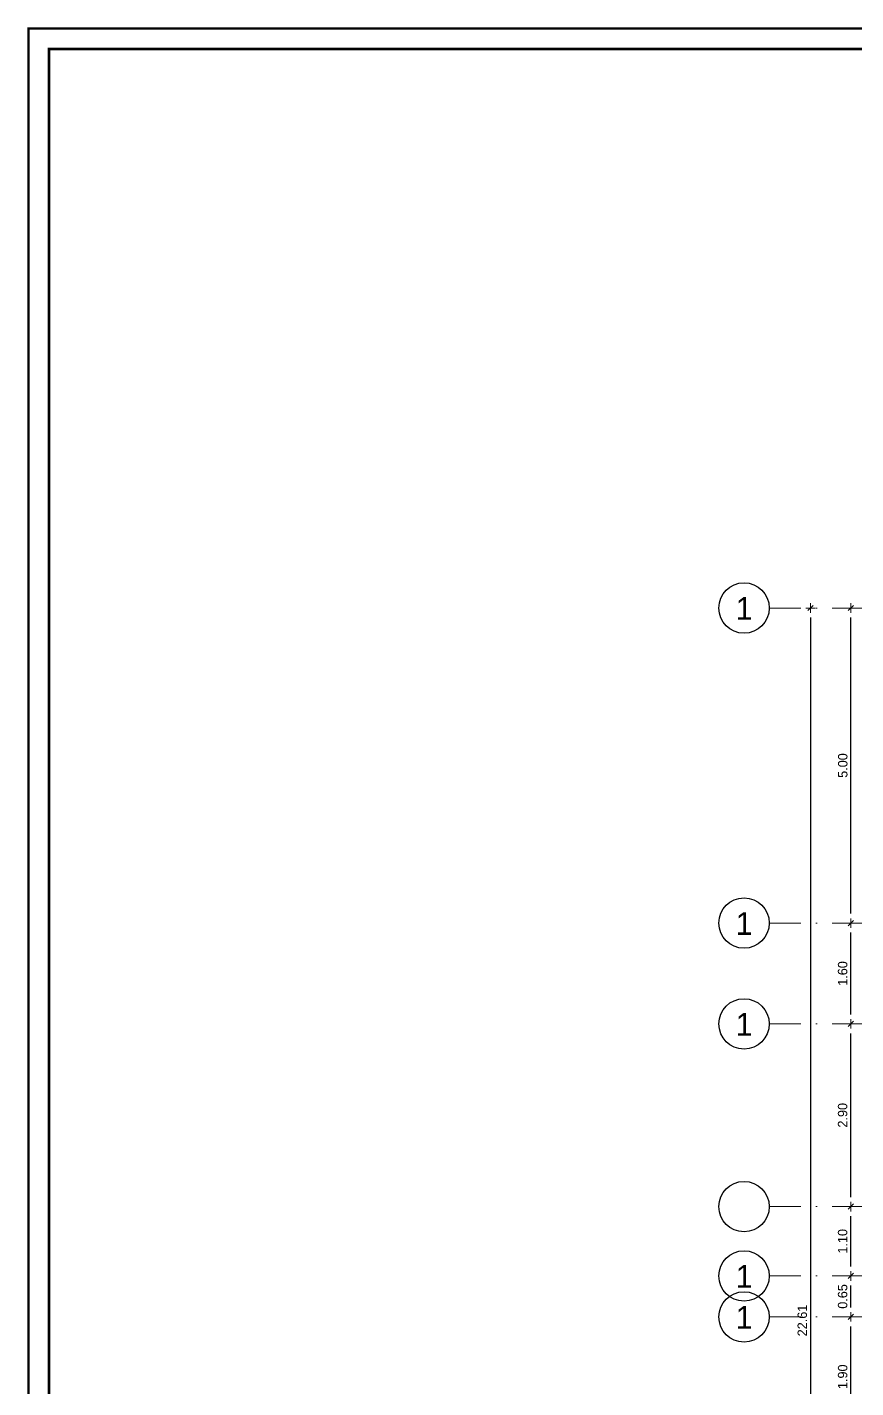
# Model space of a CAD drawing. Header units: millimetres. Extents: x -27612495 to -27487022, y 19489767 to 19649472.
# Drawn here: x -27612495 to -27599345, y 19509166 to 19530757 of the extents above; entities that cross this region are included whole.
import ezdxf
from ezdxf.enums import TextEntityAlignment as Align

# ---------------------------------------------------------------- set-up
doc = ezdxf.new("R2010")
doc.units = ezdxf.units.MM
doc.header["$MEASUREMENT"] = 0
doc.header["$PDMODE"] = 35
doc.linetypes.add('DASHDOT', pattern=[1, 0.5, -0.25, 0, -0.25])
for name, color, linetype in [('A-AXIS-CIRC', 1, 'Continuous'), ('A-AXIS-TEXT', 3, 'Continuous'), ('WALL', 7, 'Continuous')]:
    doc.layers.add(name, color=color, linetype=linetype)
for name, color, linetype, lineweight in [('axies', 250, 'DASHDOT', 9), ('dim', 3, 'Continuous', 9), ('Fence', 160, 'Continuous', 30), ('TK', 87, 'Continuous', 18)]:
    doc.layers.add(name, color=color, linetype=linetype, lineweight=lineweight)
doc.styles.add('Sosa_F', font='sosa.shx')
doc.styles.get("Standard").update_dxf_attribs({"font": 'arial.ttf'})
doc.styles.add('x-arab', font='xarb.shx')
doc.dimstyles.new('Tic', dxfattribs={"dimtxt": 0.15, "dimasz": 0.15, "dimexe": 0.15, "dimexo": 0.8, "dimgap": 0.03, "dimtad": 1, "dimzin": 1, "dimdsep": 46, "dimtxsty": 'Sosa_F', "dimblk1": 'TK', "dimblk2": 'TK', "dimsah": 1, "dimcen": 0.5, "dimse1": 1, "dimse2": 1, "dimclrd": 7, "dimclre": 1, "dimclrt": 256, "dimadec": 0, "dimazin": 0, "dimtfac": 0.5, "dimtix": 1, "dimtmove": 0, "dimatfit": 3, "dimldrblk": 'TK', "dimfxl": 0.15, "dimtolj": 1, "dimtzin": 0, "dimarcsym": 0})

# ---------------------------------------------------------------- blocks, each defined once
blk = doc.blocks.new('TK')
at = {"layer": 'TK'}
for p, q in [((0.5, 0), (-0.5, 0)), ((0.28, -0.28), (-0.28, 0.28)), ((0, -0.5), (0, 0.5))]:
    blk.add_line(p, q, dxfattribs=at)
blk = doc.blocks.new('*D189')
at = {"layer": 'Defpoints', "color": 0, "linetype": 'ByBlock', "lineweight": 30, "transparency": 16777216}
for p in [(12411.165, -3401.791), (12411.165, -3401.791), (12411.165, -3403.691)]:
    blk.add_point(p, dxfattribs=at)
at = {"layer": 'dim', "color": 7, "linetype": 'ByBlock', "lineweight": -2, "transparency": 16777216}
blk.add_line((12411.165, -3403.541), (12411.165, -3401.941), dxfattribs=at)
at = {"layer": 'dim', "color": 7, "linetype": 'ByBlock', "lineweight": -2, "transparency": 16777216, "xscale": 0.15, "yscale": 0.15, "zscale": 0.15}
for p, rotation in [((12411.165, -3401.791), 90), ((12411.165, -3403.691), 270)]:
    blk.add_blockref('TK', p, dxfattribs=dict(at, rotation=rotation))
at = {"layer": 'dim', "linetype": 'ByBlock', "lineweight": 30, "transparency": 16777216, "insert": (12411.037, -3402.741), "char_height": 0.15, "attachment_point": 5, "rotation": 90, "style": 'Sosa_F'}
blk.add_mtext('\\A1;1.90', dxfattribs=at)
blk = doc.blocks.new('*D190')
at = {"layer": 'Defpoints', "color": 0, "linetype": 'ByBlock', "lineweight": 30, "transparency": 16777216}
for p in [(12411.165, -3401.141), (12411.165, -3401.141), (12411.165, -3401.791)]:
    blk.add_point(p, dxfattribs=at)
at = {"layer": 'dim', "color": 7, "linetype": 'ByBlock', "lineweight": -2, "transparency": 16777216}
blk.add_line((12411.165, -3401.641), (12411.165, -3401.291), dxfattribs=at)
at = {"layer": 'dim', "color": 7, "linetype": 'ByBlock', "lineweight": -2, "transparency": 16777216, "xscale": 0.15, "yscale": 0.15, "zscale": 0.15}
for p, rotation in [((12411.165, -3401.141), 90), ((12411.165, -3401.791), 270)]:
    blk.add_blockref('TK', p, dxfattribs=dict(at, rotation=rotation))
at = {"layer": 'dim', "linetype": 'ByBlock', "lineweight": 30, "transparency": 16777216, "insert": (12411.037, -3401.466), "char_height": 0.15, "attachment_point": 5, "rotation": 90, "style": 'Sosa_F'}
blk.add_mtext('\\A1;0.65', dxfattribs=at)
blk = doc.blocks.new('*D191')
at = {"layer": 'Defpoints', "color": 0, "linetype": 'ByBlock', "lineweight": 30, "transparency": 16777216}
for p in [(12411.165, -3400.041), (12411.165, -3400.041), (12411.165, -3401.141)]:
    blk.add_point(p, dxfattribs=at)
at = {"layer": 'dim', "color": 7, "linetype": 'ByBlock', "lineweight": -2, "transparency": 16777216}
blk.add_line((12411.165, -3400.991), (12411.165, -3400.191), dxfattribs=at)
at = {"layer": 'dim', "color": 7, "linetype": 'ByBlock', "lineweight": -2, "transparency": 16777216, "xscale": 0.15, "yscale": 0.15, "zscale": 0.15}
for p, rotation in [((12411.165, -3400.041), 90), ((12411.165, -3401.141), 270)]:
    blk.add_blockref('TK', p, dxfattribs=dict(at, rotation=rotation))
at = {"layer": 'dim', "linetype": 'ByBlock', "lineweight": 30, "transparency": 16777216, "insert": (12411.037, -3400.591), "char_height": 0.15, "attachment_point": 5, "rotation": 90, "style": 'Sosa_F'}
blk.add_mtext('\\A1;1.10', dxfattribs=at)
blk = doc.blocks.new('*D192')
at = {"layer": 'Defpoints', "color": 0, "linetype": 'ByBlock', "lineweight": 30, "transparency": 16777216}
for p in [(12411.165, -3397.141), (12411.165, -3397.141), (12411.165, -3400.041)]:
    blk.add_point(p, dxfattribs=at)
at = {"layer": 'dim', "color": 7, "linetype": 'ByBlock', "lineweight": -2, "transparency": 16777216}
blk.add_line((12411.165, -3399.891), (12411.165, -3397.291), dxfattribs=at)
at = {"layer": 'dim', "color": 7, "linetype": 'ByBlock', "lineweight": -2, "transparency": 16777216, "xscale": 0.15, "yscale": 0.15, "zscale": 0.15}
for p, rotation in [((12411.165, -3397.141), 90), ((12411.165, -3400.041), 270)]:
    blk.add_blockref('TK', p, dxfattribs=dict(at, rotation=rotation))
at = {"layer": 'dim', "linetype": 'ByBlock', "lineweight": 30, "transparency": 16777216, "insert": (12411.037, -3398.591), "char_height": 0.15, "attachment_point": 5, "rotation": 90, "style": 'Sosa_F'}
blk.add_mtext('\\A1;2.90', dxfattribs=at)
blk = doc.blocks.new('*D193')
at = {"layer": 'Defpoints', "color": 0, "linetype": 'ByBlock', "lineweight": 30, "transparency": 16777216}
for p in [(12411.165, -3395.541), (12411.165, -3395.541), (12411.165, -3397.141)]:
    blk.add_point(p, dxfattribs=at)
at = {"layer": 'dim', "color": 7, "linetype": 'ByBlock', "lineweight": -2, "transparency": 16777216}
blk.add_line((12411.165, -3396.991), (12411.165, -3395.691), dxfattribs=at)
at = {"layer": 'dim', "color": 7, "linetype": 'ByBlock', "lineweight": -2, "transparency": 16777216, "xscale": 0.15, "yscale": 0.15, "zscale": 0.15}
for p, rotation in [((12411.165, -3395.541), 90), ((12411.165, -3397.141), 270)]:
    blk.add_blockref('TK', p, dxfattribs=dict(at, rotation=rotation))
at = {"layer": 'dim', "linetype": 'ByBlock', "lineweight": 30, "transparency": 16777216, "insert": (12411.037, -3396.341), "char_height": 0.15, "attachment_point": 5, "rotation": 90, "style": 'Sosa_F'}
blk.add_mtext('\\A1;1.60', dxfattribs=at)
blk = doc.blocks.new('*D194')
at = {"layer": 'Defpoints', "color": 0, "linetype": 'ByBlock', "lineweight": 30, "transparency": 16777216}
for p in [(12411.165, -3390.541), (12411.165, -3390.541), (12411.165, -3395.541)]:
    blk.add_point(p, dxfattribs=at)
at = {"layer": 'dim', "color": 7, "linetype": 'ByBlock', "lineweight": -2, "transparency": 16777216}
blk.add_line((12411.165, -3395.391), (12411.165, -3390.691), dxfattribs=at)
at = {"layer": 'dim', "color": 7, "linetype": 'ByBlock', "lineweight": -2, "transparency": 16777216, "xscale": 0.15, "yscale": 0.15, "zscale": 0.15}
for p, rotation in [((12411.165, -3390.541), 90), ((12411.165, -3395.541), 270)]:
    blk.add_blockref('TK', p, dxfattribs=dict(at, rotation=rotation))
at = {"layer": 'dim', "linetype": 'ByBlock', "lineweight": 30, "transparency": 16777216, "insert": (12411.039, -3393.041), "char_height": 0.15, "attachment_point": 5, "rotation": 90, "style": 'Sosa_F'}
blk.add_mtext('\\A1;5.00', dxfattribs=at)
blk = doc.blocks.new('*D195')
at = {"layer": 'Defpoints', "color": 0, "linetype": 'ByBlock', "lineweight": 30, "transparency": 16777216}
for p in [(12410.618, -3390.541), (12410.525, -3413.155), (12410.618, -3413.155)]:
    blk.add_point(p, dxfattribs=at)
at = {"layer": 'dim', "color": 7, "linetype": 'ByBlock', "lineweight": -2, "transparency": 16777216}
blk.add_line((12410.525, -3390.691), (12410.525, -3413.005), dxfattribs=at)
at = {"layer": 'dim', "color": 7, "linetype": 'ByBlock', "lineweight": -2, "transparency": 16777216, "xscale": 0.15, "yscale": 0.15, "zscale": 0.15}
for p, rotation in [((12410.525, -3390.541), 90), ((12410.525, -3413.155), 270)]:
    blk.add_blockref('TK', p, dxfattribs=dict(at, rotation=rotation))
at = {"layer": 'dim', "linetype": 'ByBlock', "lineweight": 30, "transparency": 16777216, "insert": (12410.397, -3401.848), "char_height": 0.15, "attachment_point": 5, "rotation": 90, "style": 'Sosa_F'}
blk.add_mtext('\\A1;22.61', dxfattribs=at)
blk = doc.blocks.new('Drawing_Frame_002')
at = {"layer": 'WALL', "const_width": 40}
blk.add_lwpolyline([(-57950, 40950), (0, 40950), (0, 0), (-57950, 0)], close=True, dxfattribs=at)
at = {"layer": 'WALL'}
blk.add_lwpolyline([(-8325, 40625, 40, 40, 0), (-8325, 325, 40, 40, 0), (-57625, 325, 40, 40, 0), (-57625, 40625, 40, 40, 0), (-8325, 40625, 0, 0, 0)], format="xyseb", dxfattribs=at)
at = {"layer": 'Fence'}
for tag, height, p in [('Neighborhood', 175, (-7059, 17071)), ('Street', 175, (-4791, 17071)), ('Project_Site', 175, (-2647, 17071)), ('Land_Area', 175, (-7820, 16650)), ('Land_No.', 175, (-5055, 16650)), ('Neighborhood_No.', 175, (-2217, 16650)), ('Contract_Date', 175, (-5118, 16215)), ('Contract_No.', 175, (-2217, 16237)), ('Date', 175, (-7423, 15787)), ('Process_No.', 175, (-4633, 15812)), ('Separated_or_Duplex_or_Side_to_Side', 175, (-6221, 15375)), ('Basement_Usage', 175, (-7324, 14967)), ('Project', 300, (-4060, 11009)), ('Owner', 300, (-4060, 8790)), ('Consultant', 300, (-4060, 6606)), ('Address02', 175, (-7390, 5669)), ('Address01', 175, (-1332, 5669)), ('Others', 300, (-4060, 4238)), ('Sheet_Name', 300, (-4104, 2375)), ('Drawing_Date', 175, (-7518, 709)), ('Scale', 175, (-5911, 714)), ('Proj._No.', 175, (-4374, 737)), ('Sheet_No.', 175, (-1948, 721))]:
    blk.add_attdef(tag, text='', height=height, dxfattribs=at).set_placement(p, align=Align.MIDDLE_CENTER)
blk = doc.blocks.new('ax')
at = {"layer": 'A-AXIS-CIRC'}
for centre in [(12409.472, -3390.541), (12409.472, -3390.541), (12409.472, -3395.541), (12409.472, -3395.541), (12409.472, -3397.141), (12409.472, -3397.141), (12409.472, -3400.041), (12409.472, -3400.041), (12409.472, -3401.141), (12409.472, -3401.791), (12409.472, -3401.791)]:
    blk.add_circle(centre, 0.4, dxfattribs=at)
at = {"layer": 'axies', "linetype": 'DASHDOT', "lineweight": 9}
for p, q in [((12409.872, -3390.541), (12435.236, -3390.541)), ((12409.872, -3395.541), (12435.236, -3395.541)), ((12409.872, -3397.141), (12435.236, -3397.141)), ((12409.872, -3400.041), (12435.236, -3400.041)), ((12409.872, -3401.141), (12435.236, -3401.141)), ((12409.872, -3401.791), (12435.236, -3401.791))]:
    blk.add_line(p, q, dxfattribs=at)
at = {"layer": 'A-AXIS-TEXT', "style": 'x-arab', "flags": 12}
for tag, p in [('1', (12409.472, -3390.549)), ('1', (12409.472, -3390.549)), ('1', (12435.636, -3390.549)), ('1', (12435.636, -3390.549)), ('2', (12409.472, -3395.549)), ('2', (12435.636, -3395.549)), ('3', (12409.472, -3397.149)), ('3', (12435.636, -3397.149)), ('4', (12409.472, -3400.049)), ('4', (12435.636, -3400.049)), ('5', (12409.472, -3401.149)), ('5', (12435.636, -3401.149)), ('6', (12409.472, -3401.799)), ('6', (12435.636, -3401.799)), ('7', (12409.472, -3403.699)), ('7', (12435.636, -3403.699)), ('8', (12409.472, -3405.348)), ('8', (12435.636, -3405.348)), ('9', (12409.472, -3409.252)), ('9', (12435.636, -3409.252)), ('10', (12409.472, -3413.163)), ('10', (12435.636, -3413.163))]:
    blk.add_attdef(tag, text='', height=0.36, dxfattribs=at).set_placement(p, align=Align.MIDDLE)
at = {"layer": 'dim', "linetype": 'ByBlock', "lineweight": 30}
dim = blk.add_linear_dim(base=(12410.525, -3413.155), p1=(12410.618, -3390.541), p2=(12410.618, -3413.155), angle=90, dimstyle='Tic', dxfattribs=at)
dim.commit()
dim.dimension.update_dxf_attribs({"geometry": '*D195', "text_midpoint": (12410.397, -3401.848)})
for base, p1, p2, picture, middle in [((12411.165, -3390.541), (12411.165, -3395.541), (12411.165, -3390.541), '*D194', (12411.039, -3393.041)), ((12411.165, -3395.541), (12411.165, -3397.141), (12411.165, -3395.541), '*D193', (12411.037, -3396.341)), ((12411.165, -3397.141), (12411.165, -3400.041), (12411.165, -3397.141), '*D192', (12411.037, -3398.591)), ((12411.165, -3400.041), (12411.165, -3401.141), (12411.165, -3400.041), '*D191', (12411.037, -3400.591)), ((12411.165, -3401.141), (12411.165, -3401.791), (12411.165, -3401.141), '*D190', (12411.037, -3401.466)), ((12411.165, -3401.791), (12411.165, -3403.691), (12411.165, -3401.791), '*D189', (12411.037, -3402.741))]:
    dim = blk.add_linear_dim(base=base, p1=p1, p2=p2, angle=90, dimstyle='Tic', override={"dimtmove": 1}, dxfattribs=at)
    dim.commit()
    dim.dimension.update_dxf_attribs({"geometry": picture, "text_midpoint": middle})

msp = doc.modelspace()

# ---------------------------------------------------------------- block references
msp.add_blockref('Drawing_Frame_002', (-27554524.572, 19489787.051))
at = {"layer": 'dim', "linetype": 'ByBlock', "lineweight": 30}
ref = msp.add_blockref('ax', (-40010589.716, 22912081.269), dxfattribs=dict(at, xscale=1000, yscale=1000, zscale=1000))
ref.add_attrib('1', '1', dxfattribs={"layer": 'A-AXIS-TEXT', "height": 360, "style": 'x-arab'}).set_placement((-27601118.059, 19521532.75), align=Align.MIDDLE)
ref.add_attrib('1', '1', dxfattribs={"layer": 'A-AXIS-TEXT', "height": 360, "style": 'x-arab'}).set_placement((-27601118.059, 19521532.75), align=Align.MIDDLE)
ref.add_attrib('2', '1', dxfattribs={"layer": 'A-AXIS-TEXT', "height": 360, "style": 'x-arab'}).set_placement((-27601118.059, 19516532.75), align=Align.MIDDLE)
ref.add_attrib('3', '1', dxfattribs={"layer": 'A-AXIS-TEXT', "height": 360, "style": 'x-arab'}).set_placement((-27601118.059, 19514932.75), align=Align.MIDDLE)
ref.add_attrib('5', '1', dxfattribs={"layer": 'A-AXIS-TEXT', "height": 360, "style": 'x-arab'}).set_placement((-27601118.059, 19510932.75), align=Align.MIDDLE)
ref.add_attrib('6', '1', dxfattribs={"layer": 'A-AXIS-TEXT', "height": 360, "style": 'x-arab'}).set_placement((-27601118.059, 19510282.755), align=Align.MIDDLE)

doc.saveas('drawing.dxf')
